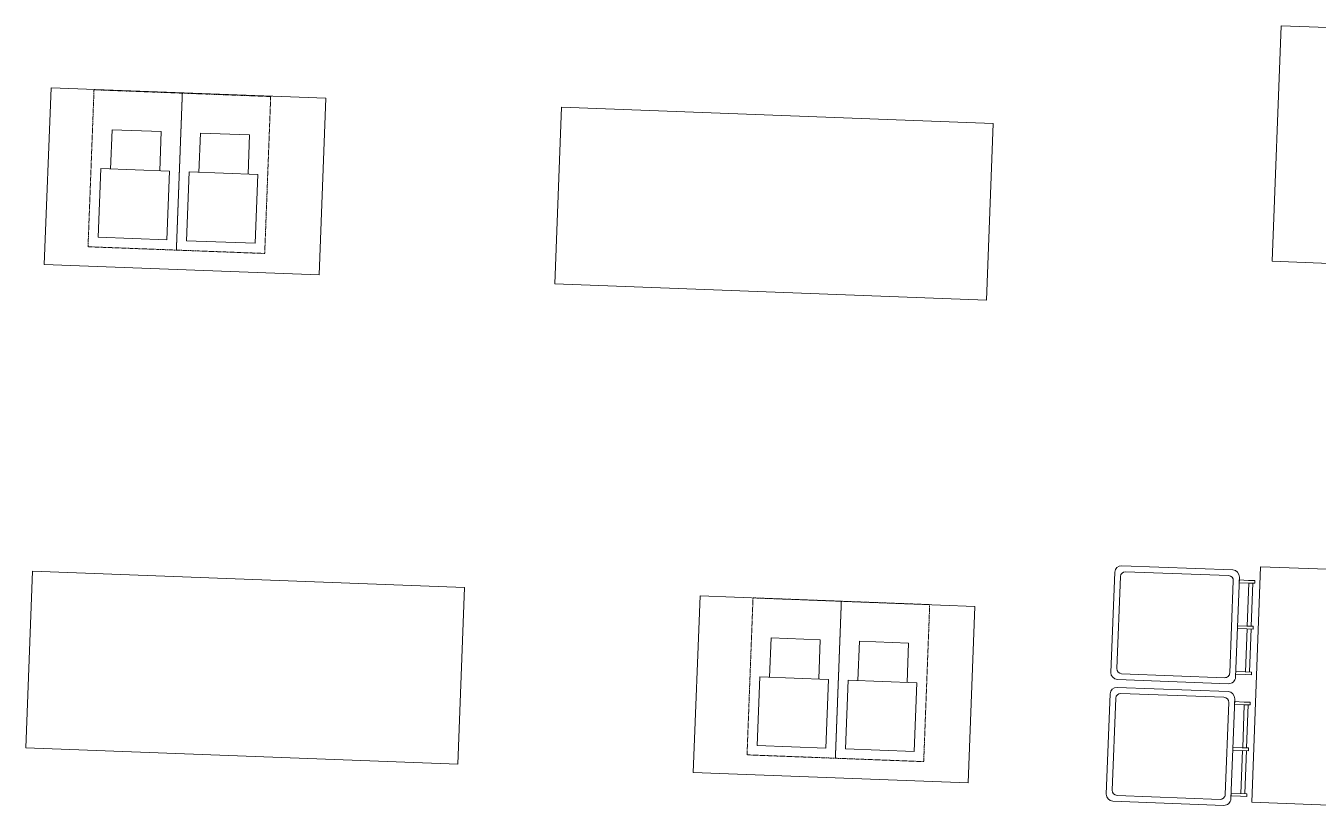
# Model space of a CAD drawing. Header units: millimetres. Extents: x 17567 to 83301, y -4294 to 56331.
# Drawn here: x 60311 to 66890, y 20106 to 24106 of the extents above; entities that cross this region are included whole.
import ezdxf

# ---------------------------------------------------------------- set-up
doc = ezdxf.new("R2010")
doc.units = ezdxf.units.MM
doc.header["$MEASUREMENT"] = 0
doc.linetypes.add('Hidden', pattern=[7.14375, 4.7625, -2.38125])
for name, color, linetype, lineweight in [('A-GENM', 33, 'Continuous', 13), ('E-ELEC-EQPM', 71, 'Continuous', 13), ('E-ELEC-EQPM-HDLN', 91, 'Hidden', 13), ('I-FURN', 40, 'Continuous', 13)]:
    doc.layers.add(name, color=color, linetype=linetype, lineweight=lineweight)

# ---------------------------------------------------------------- blocks, each defined once
blk = doc.blocks.new('Wheelie Bin_All Sizes - 240L Standard-2272562-GA PLAN - LEVEL 11')
at = {"layer": 'A-GENM'}
for p, q in [((-226, 357.5), (-240, 357.5)), ((-240, 325.5), (-240, 357.5)), ((-226, 357.5), (-226, 325.5)), ((-7, 347.5), (-226, 347.5)), ((7, 357.5), (-7, 357.5)), ((-7, 325.5), (-7, 357.5)), ((7, 357.5), (7, 325.5)), ((226, 347.5), (7, 347.5)), ((240, 357.5), (226, 357.5)), ((226, 325.5), (226, 357.5)), ((240, 357.5), (240, 325.5)), ((255, 277.5), (-255, 277.5)), ((-240, 277.5), (-240, 325.5)), ((-240, 277.5), (-226, 277.5)), ((-226, 327.5), (-7, 327.5)), ((-226, 325.5), (-226, 277.5)), ((-7, 277.5), (-7, 325.5)), ((-7, 277.5), (7, 277.5)), ((7, 327.5), (226, 327.5)), ((7, 325.5), (7, 277.5)), ((226, 277.5), (226, 325.5)), ((240, 277.5), (226, 277.5)), ((240, 325.5), (240, 277.5)), ((-290, 242.5), (-290, -322.5)), ((-260, 222.5), (-260, -302.5)), ((235, 247.5), (-235, 247.5)), ((260, -302.5), (260, 222.5)), ((290, -322.5), (290, 242.5)), ((-235, -327.5), (235, -327.5)), ((-255, -357.5), (255, -357.5))]:
    blk.add_line(p, q, dxfattribs=at)
for centre, radius, start, end in [((-255, 242.5), 35, 90, 180), ((255, 242.5), 35, 360, 90), ((-235, 222.5), 25, 90, 180), ((235, 222.5), 25, 360, 90), ((-255, -322.5), 35, 180, 270), ((-235, -302.5), 25, 180, 270), ((235, -302.5), 25, 270, 360), ((255, -322.5), 35, 270, 360)]:
    blk.add_arc(centre, radius, start, end, dxfattribs=at)
blk = doc.blocks.new('ULTIMAKER_3DPRINTER - ULTIMAKER_3DPRINTER-2587425-GA PLAN - LEVEL 11')
at = {"layer": 'E-ELEC-EQPM'}
for p, q in [((125, 375), (-125, 375)), ((-125, 375), (-125, 175)), ((125, 175), (125, 375)), ((175, 175), (-175, 175)), ((-175, 175), (-175, -175)), ((175, -175), (175, 175)), ((-175, -175), (175, -175))]:
    blk.add_line(p, q, dxfattribs=at)
at = {"layer": 'E-ELEC-EQPM-HDLN'}
for p, q in [((-225, -225), (-225, 575)), ((-225, 575), (225, 575)), ((225, 575), (225, -225)), ((225, -225), (-225, -225))]:
    blk.add_line(p, q, dxfattribs=at)
blk = doc.blocks.new('ULTIMAKER_3DPRINTER - ULTIMAKER_3DPRINTER 3-9001074-GA PLAN - LEVEL 11')
at = {"layer": 'E-ELEC-EQPM'}
for p, q in [((125, 375), (-125, 375)), ((-125, 375), (-125, 175)), ((125, 175), (125, 375)), ((175, 175), (-175, 175)), ((-175, 175), (-175, -175)), ((175, -175), (175, 175)), ((-175, -175), (175, -175))]:
    blk.add_line(p, q, dxfattribs=at)
at = {"layer": 'E-ELEC-EQPM-HDLN'}
for p, q in [((-225, -225), (-225, 575)), ((-225, 575), (225, 575)), ((225, 575), (225, -225)), ((225, -225), (-225, -225))]:
    blk.add_line(p, q, dxfattribs=at)
blk = doc.blocks.new('Existing Furniture_High Meeting Table-2200x900_ET6 - ET6-9893796-GA PLAN - LEVEL 11')
at = {"layer": 'I-FURN'}
for p, q in [((2200, 900), (0, 900)), ((0, 900), (0, 0)), ((2200, 0), (2200, 900)), ((0, 0), (2200, 0))]:
    blk.add_line(p, q, dxfattribs=at)
blk = doc.blocks.new('Existing Furniture_High Meeting Table-1400x900_ET7 - ET7-9894611-GA PLAN - LEVEL 11')
at = {"layer": 'I-FURN'}
for p, q in [((0, 900), (0, 0)), ((1400, 900), (0, 900)), ((1400, 0), (1400, 900)), ((0, 0), (1400, 0))]:
    blk.add_line(p, q, dxfattribs=at)
blk = doc.blocks.new('New Furniture_Team Table_NT1 - NT1-9512384-GA PLAN - LEVEL 11')
at = {"layer": 'I-FURN'}
for p, q in [((600, 600), (-600, 600)), ((-600, 600), (-600, -600)), ((600, -600), (600, 600)), ((-600, -600), (600, -600))]:
    blk.add_line(p, q, dxfattribs=at)
blk = doc.blocks.new('New Furniture_Team Table_NT1 - NT1-9512428-GA PLAN - LEVEL 11')
at = {"layer": 'I-FURN'}
for p, q in [((-600, 600), (600, 600)), ((-600, -600), (-600, 600)), ((600, 600), (600, -600)), ((600, -600), (-600, -600))]:
    blk.add_line(p, q, dxfattribs=at)

msp = doc.modelspace()

# ---------------------------------------------------------------- block references
at = {"layer": 'A-GENM', "rotation": 267.8165250542603}
for p in [(66201.4, 21054.4), (66177.8, 20434.8)]:
    msp.add_blockref('Wheelie Bin_All Sizes - 240L Standard-2272562-GA PLAN - LEVEL 11', p, dxfattribs=at)
at = {"layer": 'E-ELEC-EQPM', "rotation": 357.816525054261}
for name, p in [('ULTIMAKER_3DPRINTER - ULTIMAKER_3DPRINTER-2587425-GA PLAN - LEVEL 11', (60861.1, 23197)), ('ULTIMAKER_3DPRINTER - ULTIMAKER_3DPRINTER-2587425-GA PLAN - LEVEL 11', (61310.8, 23179.9)), ('ULTIMAKER_3DPRINTER - ULTIMAKER_3DPRINTER 3-9001074-GA PLAN - LEVEL 11', (64215.7, 20609.3)), ('ULTIMAKER_3DPRINTER - ULTIMAKER_3DPRINTER 3-9001074-GA PLAN - LEVEL 11', (64665.4, 20592.1))]:
    msp.add_blockref(name, p, dxfattribs=at)
at = {"layer": 'I-FURN'}
for name, p, rotation in [('New Furniture_Team Table_NT1 - NT1-9512384-GA PLAN - LEVEL 11', (67278.7, 23483.4), 267.8165250542611), ('Existing Furniture_High Meeting Table-1400x900_ET7 - ET7-9894611-GA PLAN - LEVEL 11', (60405, 22891.1), 357.816525054261), ('Existing Furniture_High Meeting Table-2200x900_ET6 - ET6-9893796-GA PLAN - LEVEL 11', (65235.8, 23607.6), 177.8165250542611), ('Existing Furniture_High Meeting Table-2200x900_ET6 - ET6-9893796-GA PLAN - LEVEL 11', (62543.8, 21245.1), 177.8165250542611), ('New Furniture_Team Table_NT1 - NT1-9512428-GA PLAN - LEVEL 11', (67173.6, 20728.7), 87.81652505426058), ('Existing Furniture_High Meeting Table-1400x900_ET7 - ET7-9894611-GA PLAN - LEVEL 11', (63708.8, 20303.3), 357.816525054261)]:
    msp.add_blockref(name, p, dxfattribs=dict(at, rotation=rotation))

doc.saveas('drawing.dxf')
